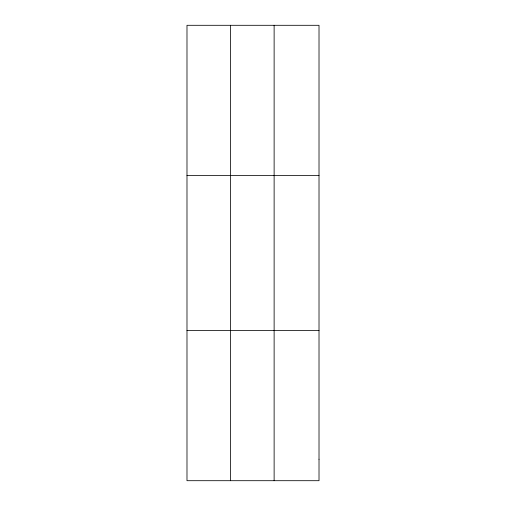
<?xml version="1.0" encoding="UTF-8"?>
<svg xmlns="http://www.w3.org/2000/svg" width="506" height="506" viewBox="0 0 506 506"><rect width="100%" height="100%" fill="white"/><g stroke="black" fill="none" stroke-linecap="round" stroke-linejoin="round"><path stroke-width="0.76" d="M230.553 25.3L230.553 480.7M274.125 25.3L274.125 480.7M186.986 175.582L319.014 175.582M186.986 330.418L319.014 330.418M319.014 459.233L319.014 480.7L186.986 480.7L186.986 25.3L319.014 25.3L319.014 459.233"/></g></svg>
